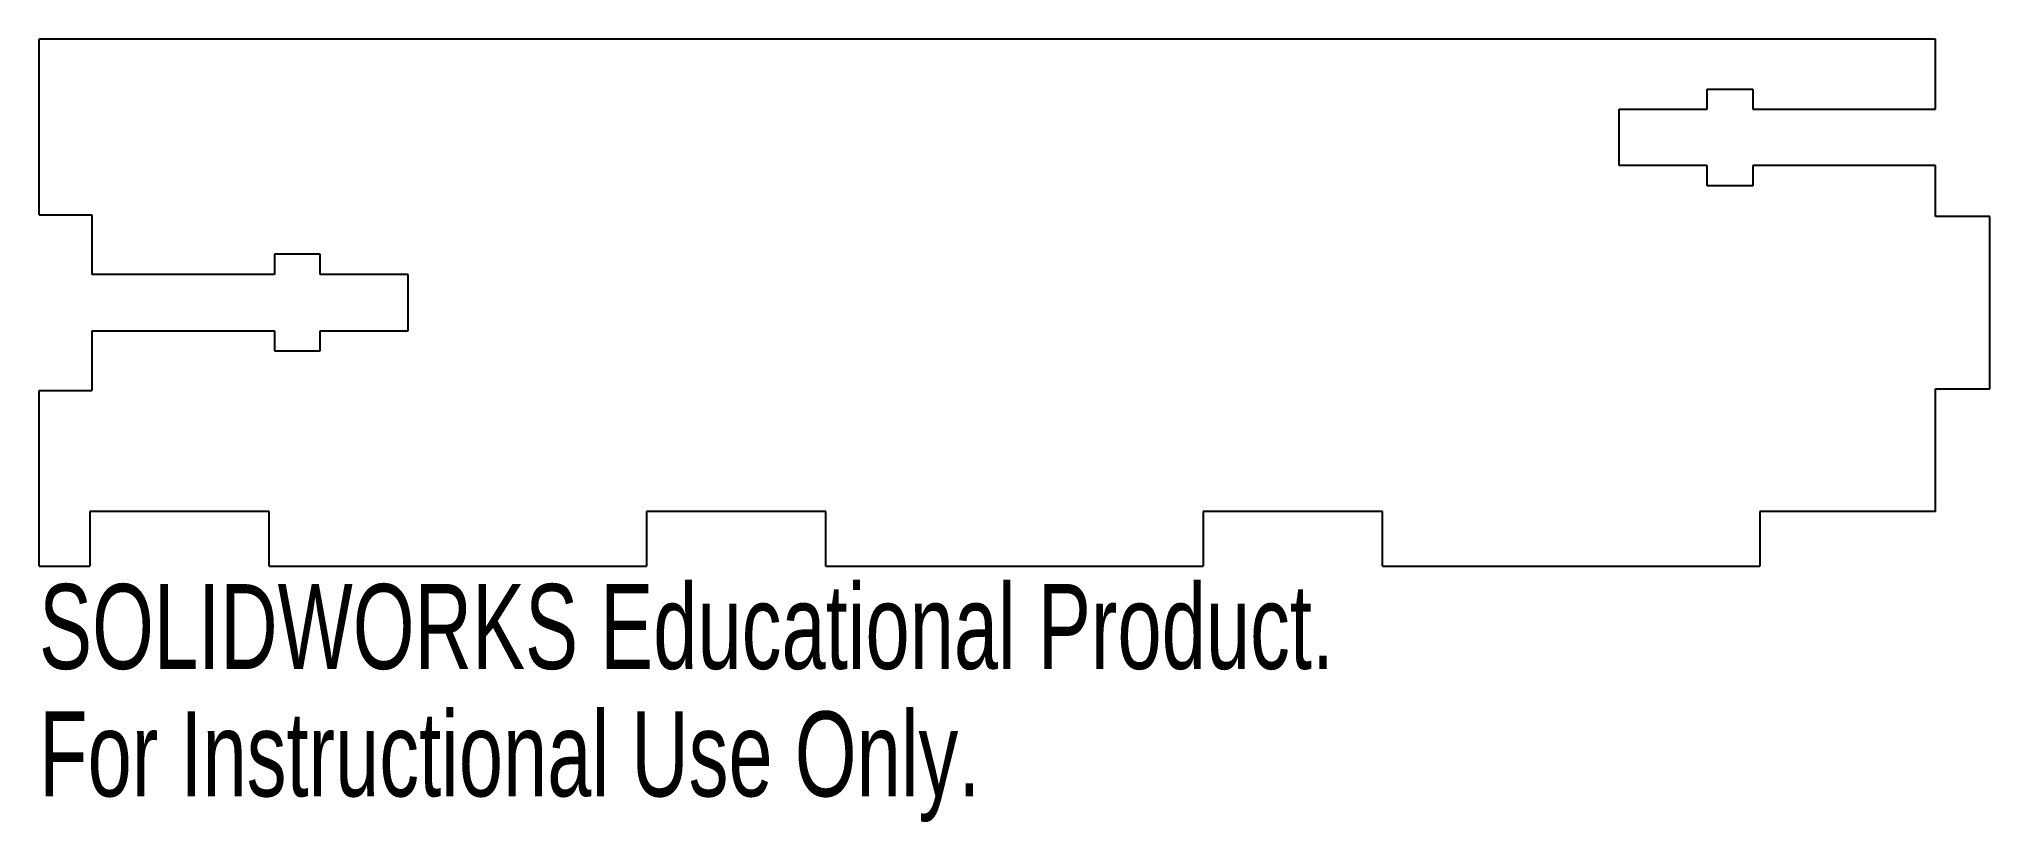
# Model space of a CAD drawing. Header units: millimetres. Extents: x -56 to 56, y -18 to 27.
import ezdxf

# ---------------------------------------------------------------- set-up
doc = ezdxf.new("R2010")
doc.units = ezdxf.units.MM
doc.styles.add('SLDTEXTSTYLE0', font='TXT', dxfattribs={"width": 0.7})

msp = doc.modelspace()

# ---------------------------------------------------------------- linework, layer by layer
at = {"color": 7, "linetype": 'Continuous', "lineweight": 25}
for p, q in [((-55.5, 17), (-55.5, 27)), ((52.4, 27), (-55.5, 27)), ((52.4, 23), (52.4, 27)), ((39.4, 24.15), (42, 24.15)), ((39.4, 23), (39.4, 24.15)), ((42, 24.15), (42, 23)), ((34.4, 23), (39.4, 23)), ((34.4, 19.8), (34.4, 23)), ((42, 23), (52.4, 23)), ((39.4, 19.8), (34.4, 19.8)), ((39.4, 18.65), (39.4, 19.8)), ((42, 19.8), (42, 18.65)), ((52.4, 19.8), (42, 19.8)), ((52.4, 16.9), (52.4, 19.8)), ((42, 18.65), (39.4, 18.65)), ((-55.5, 17), (-52.5, 17)), ((-52.5, 17), (-52.5, 13.6)), ((55.5, 16.9), (52.4, 16.9)), ((55.5, 7.1), (55.5, 16.9)), ((-39.5, 14.75), (-42.1, 14.75)), ((-42.1, 14.75), (-42.1, 13.6)), ((-39.5, 13.6), (-39.5, 14.75)), ((-42.1, 13.6), (-52.5, 13.6)), ((-34.5, 13.6), (-39.5, 13.6)), ((-34.5, 10.4), (-34.5, 13.6)), ((-52.5, 10.4), (-52.5, 7)), ((-52.5, 10.4), (-42.1, 10.4)), ((-42.1, 10.4), (-42.1, 9.25)), ((-39.5, 9.25), (-39.5, 10.4)), ((-39.5, 10.4), (-34.5, 10.4)), ((-42.1, 9.25), (-39.5, 9.25)), ((-55.5, -3), (-55.5, 7)), ((-55.5, 7), (-52.5, 7)), ((52.4, 7.1), (55.5, 7.1)), ((52.4, 0.1), (52.4, 7.1)), ((-42.4, 0.1), (-52.6, 0.1)), ((-52.6, 0.1), (-52.6, -3)), ((-42.4, -3), (-42.4, 0.1)), ((-10.73, 0.1), (-20.93, 0.1)), ((-20.93, 0.1), (-20.93, -3)), ((-10.73, -3), (-10.73, 0.1)), ((20.93, 0.1), (10.73, 0.1)), ((10.73, 0.1), (10.73, -3)), ((20.93, -3), (20.93, 0.1)), ((52.4, 0.1), (42.4, 0.1)), ((42.4, 0.1), (42.4, -3)), ((-55.5, -3), (-52.6, -3)), ((-42.4, -3), (-20.93, -3)), ((-10.73, -3), (10.73, -3)), ((20.93, -3), (42.4, -3))]:
    msp.add_line(p, q, dxfattribs=at)

# ---------------------------------------------------------------- texts
at = {"color": 7, "linetype": 'Continuous', "char_height": 4.8336, "attachment_point": 1, "style": 'SLDTEXTSTYLE0'}
for s, insert in [('SOLIDWORKS Educational Product.', (-55.5, -4.02)), ('For Instructional Use Only.', (-55.5, -11.27))]:
    msp.add_mtext(s, dxfattribs=dict(at, insert=insert))

doc.saveas('drawing.dxf')
